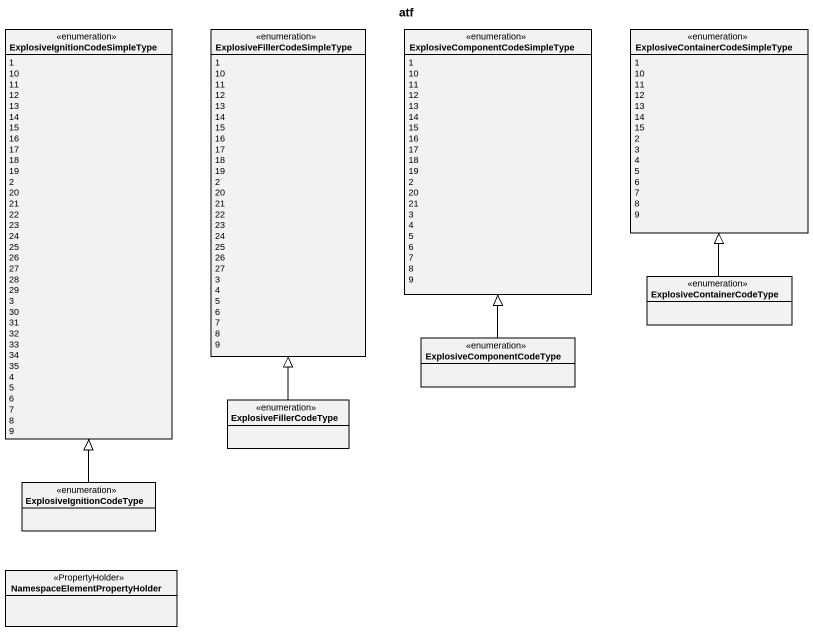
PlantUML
@startuml
title atf
hide circle
hide empty members
enum "ExplosiveIgnitionCodeSimpleType" as ExplosiveIgnitionCodeSimpleT {
  1
  10
  11
  12
  13
  14
  15
  16
  17
  18
  19
  2
  20
  21
  22
  23
  24
  25
  26
  27
  28
  29
  3
  30
  31
  32
  33
  34
  35
  4
  5
  6
  7
  8
  9
}
enum "ExplosiveFillerCodeSimpleType" as ExplosiveFillerCodeSimpleTyp {
  1
  10
  11
  12
  13
  14
  15
  16
  17
  18
  19
  2
  20
  21
  22
  23
  24
  25
  26
  27
  3
  4
  5
  6
  7
  8
  9
}
enum "ExplosiveComponentCodeSimpleType" as ExplosiveComponentCodeSimple {
  1
  10
  11
  12
  13
  14
  15
  16
  17
  18
  19
  2
  20
  21
  3
  4
  5
  6
  7
  8
  9
}
enum "ExplosiveContainerCodeSimpleType" as ExplosiveContainerCodeSimple {
  1
  10
  11
  12
  13
  14
  15
  2
  3
  4
  5
  6
  7
  8
  9
}
enum ExplosiveContainerCodeType
enum ExplosiveComponentCodeType
enum ExplosiveFillerCodeType
enum ExplosiveIgnitionCodeType
class "NamespaceElementPropertyHolder" as NamespaceElementPropertyHold <<PropertyHolder>>
ExplosiveContainerCodeType -up-|> ExplosiveContainerCodeSimple
ExplosiveComponentCodeType -up-|> ExplosiveComponentCodeSimple
ExplosiveFillerCodeType -up-|> ExplosiveFillerCodeSimpleTyp
ExplosiveIgnitionCodeType -up-|> ExplosiveIgnitionCodeSimpleT
@enduml
